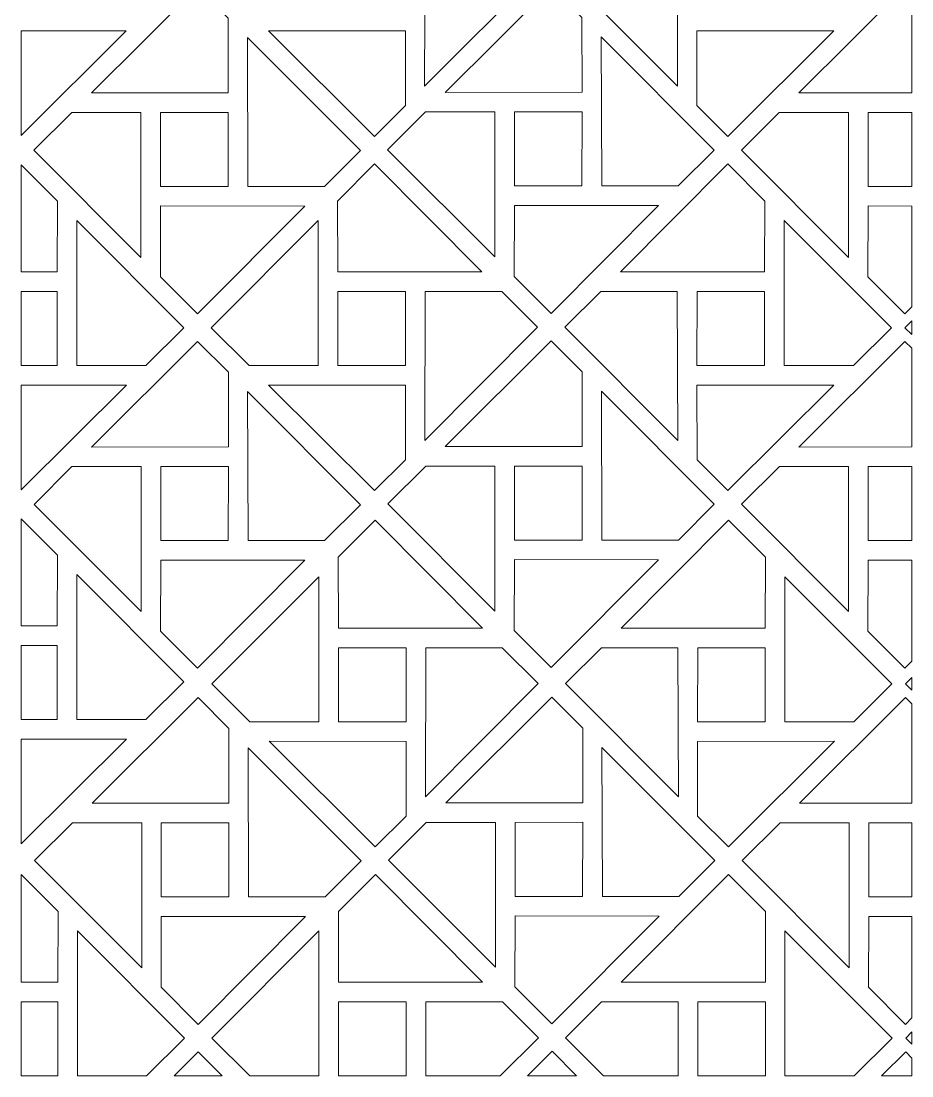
# Model space of a CAD drawing. Header units: centimetres. Extents: x -86 to 86, y -108 to 108.
# Drawn here: x 3.7 to 85.5, y -107.6 to -10.8 of the extents above; entities that cross this region are included whole.
import ezdxf

# ---------------------------------------------------------------- set-up
doc = ezdxf.new("R2010")
doc.units = ezdxf.units.CM
doc.header["$MEASUREMENT"] = 0
doc.layers.add('layer 1', color=7, linetype='Continuous')

msp = doc.modelspace()

# ---------------------------------------------------------------- linework, layer by layer
at = {"layer": 'layer 1', "color": 242, "lineweight": 9}
for points, knots in [([(40.74359, -16.75327), (40.74359, -16.75327), (40.78281, -3.07059), (40.78281, -3.07059), (40.78281, -3.07059), (40.78281, -3.07059), (47.81587, -3.07059), (47.81587, -3.07059), (47.81587, -3.07059), (47.81587, -3.07059), (51.11853, -6.36409), (51.11853, -6.36409), (51.11853, -6.36409), (51.11853, -6.36409), (40.74359, -16.75327), (40.74359, -16.75327)], [0, 0, 0, 0, 0.2, 0.2, 0.2, 0.2, 0.4, 0.4, 0.4, 0.4, 0.6, 0.6, 0.6, 0.6, 1, 1, 1, 1]), ([(63.98783, -16.75327), (63.98783, -16.75327), (63.94861, -3.07059), (63.94861, -3.07059), (63.94861, -3.07059), (63.94861, -3.07059), (56.91555, -3.07059), (56.91555, -3.07059), (56.91555, -3.07059), (56.91555, -3.07059), (53.61289, -6.36409), (53.61289, -6.36409), (53.61289, -6.36409), (53.61289, -6.36409), (63.98783, -16.75327), (63.98783, -16.75327)], [0, 0, 0, 0, 0.2, 0.2, 0.2, 0.2, 0.4, 0.4, 0.4, 0.4, 0.6, 0.6, 0.6, 0.6, 1, 1, 1, 1]), ([(22.69986, -17.34651), (22.69986, -17.34651), (22.69856, -10.4938), (22.69856, -10.4938), (22.69856, -10.4938), (22.69856, -10.4938), (19.86665, -7.65749), (19.86665, -7.65749), (19.86665, -7.65749), (19.86665, -7.65749), (10.12819, -17.35775), (10.12819, -17.35775), (10.12819, -17.35775), (10.12819, -17.35775), (22.69986, -17.34651), (22.69986, -17.34651)], [0, 0, 0, 0, 0.2, 0.2, 0.2, 0.2, 0.4, 0.4, 0.4, 0.4, 0.6, 0.6, 0.6, 0.6, 1, 1, 1, 1]), ([(55.20343, -17.30217), (55.20343, -17.30217), (55.20213, -10.44946), (55.20213, -10.44946), (55.20213, -10.44946), (55.20213, -10.44946), (52.37022, -7.61315), (52.37022, -7.61315), (52.37022, -7.61315), (52.37022, -7.61315), (42.63176, -17.31341), (42.63176, -17.31341), (42.63176, -17.31341), (42.63176, -17.31341), (55.20343, -17.30217), (55.20343, -17.30217)], [0, 0, 0, 0, 0.2, 0.2, 0.2, 0.2, 0.4, 0.4, 0.4, 0.4, 0.6, 0.6, 0.6, 0.6, 1, 1, 1, 1]), ([(85.51469, -17.34827), (85.51469, -17.34827), (85.51468, -8.30659), (85.51468, -8.30659), (85.51468, -8.30659), (85.51468, -8.30659), (84.86639, -7.65729), (84.86639, -7.65729), (84.86639, -7.65729), (84.86639, -7.65729), (75.12793, -17.35755), (75.12793, -17.35755), (75.12793, -17.35755), (75.12793, -17.35755), (85.51469, -17.34827), (85.51469, -17.34827)], [0, 0, 0, 0, 0.2, 0.2, 0.2, 0.2, 0.4, 0.4, 0.4, 0.4, 0.6, 0.6, 0.6, 0.6, 1, 1, 1, 1]), ([(3.66754, -11.67238), (3.66754, -11.67238), (3.66756, -21.2869), (3.66756, -21.2869), (3.66756, -21.2869), (3.66756, -21.2869), (13.32863, -11.66372), (13.32863, -11.66372), (13.32863, -11.66372), (13.32863, -11.66372), (3.66754, -11.67238), (3.66754, -11.67238)], [0, 0, 0, 0, 0.25, 0.25, 0.25, 0.25, 0.5, 0.5, 0.5, 0.5, 1, 1, 1, 1]), ([(24.46898, -12.2682), (24.46898, -12.2682), (24.5082, -25.95088), (24.5082, -25.95088), (24.5082, -25.95088), (24.5082, -25.95088), (31.54126, -25.95088), (31.54126, -25.95088), (31.54126, -25.95088), (31.54126, -25.95088), (34.84392, -22.65738), (34.84392, -22.65738), (34.84392, -22.65738), (34.84392, -22.65738), (24.46898, -12.2682), (24.46898, -12.2682)], [0, 0, 0, 0, 0.2, 0.2, 0.2, 0.2, 0.4, 0.4, 0.4, 0.4, 0.6, 0.6, 0.6, 0.6, 1, 1, 1, 1]), ([(38.97447, -11.67496), (38.97447, -11.67496), (38.97317, -18.52767), (38.97317, -18.52767), (38.97317, -18.52767), (38.97317, -18.52767), (36.14126, -21.36398), (36.14126, -21.36398), (36.14126, -21.36398), (36.14126, -21.36398), (26.4028, -11.66372), (26.4028, -11.66372), (26.4028, -11.66372), (26.4028, -11.66372), (38.97447, -11.67496), (38.97447, -11.67496)], [0, 0, 0, 0, 0.2, 0.2, 0.2, 0.2, 0.4, 0.4, 0.4, 0.4, 0.6, 0.6, 0.6, 0.6, 1, 1, 1, 1]), ([(56.97255, -12.22386), (56.97255, -12.22386), (57.01177, -25.90654), (57.01177, -25.90654), (57.01177, -25.90654), (57.01177, -25.90654), (64.04483, -25.90654), (64.04483, -25.90654), (64.04483, -25.90654), (64.04483, -25.90654), (67.34749, -22.61304), (67.34749, -22.61304), (67.34749, -22.61304), (67.34749, -22.61304), (56.97255, -12.22386), (56.97255, -12.22386)], [0, 0, 0, 0, 0.2, 0.2, 0.2, 0.2, 0.4, 0.4, 0.4, 0.4, 0.6, 0.6, 0.6, 0.6, 1, 1, 1, 1]), ([(65.75695, -11.67496), (65.75695, -11.67496), (65.75825, -18.52767), (65.75825, -18.52767), (65.75825, -18.52767), (65.75825, -18.52767), (68.59016, -21.36398), (68.59016, -21.36398), (68.59016, -21.36398), (68.59016, -21.36398), (78.32862, -11.66372), (78.32862, -11.66372), (78.32862, -11.66372), (78.32862, -11.66372), (65.75695, -11.67496), (65.75695, -11.67496)], [0, 0, 0, 0, 0.2, 0.2, 0.2, 0.2, 0.4, 0.4, 0.4, 0.4, 0.6, 0.6, 0.6, 0.6, 1, 1, 1, 1]), ([(14.6818, -32.46504), (14.6818, -32.46504), (4.84395, -22.6213), (4.84395, -22.6213), (4.84395, -22.6213), (4.84395, -22.6213), (8.33049, -19.152), (8.33049, -19.152), (8.33049, -19.152), (8.33049, -19.152), (14.68222, -19.15182), (14.68222, -19.15182), (14.68222, -19.15182), (14.68222, -19.15182), (14.6818, -32.46504), (14.6818, -32.46504)], [0, 0, 0, 0, 0.2, 0.2, 0.2, 0.2, 0.4, 0.4, 0.4, 0.4, 0.6, 0.6, 0.6, 0.6, 1, 1, 1, 1]), ([(16.484, -19.15201), (16.484, -19.15201), (22.70106, -19.15069), (22.70106, -19.15069), (22.70106, -19.15069), (22.70106, -19.15069), (22.69179, -25.95088), (22.69179, -25.95088), (22.69179, -25.95088), (22.69179, -25.95088), (16.4844, -25.95088), (16.4844, -25.95088), (16.4844, -25.95088), (16.4844, -25.95088), (16.484, -19.15201), (16.484, -19.15201)], [0, 0, 0, 0, 0.2, 0.2, 0.2, 0.2, 0.4, 0.4, 0.4, 0.4, 0.6, 0.6, 0.6, 0.6, 1, 1, 1, 1]), ([(47.18537, -32.4207), (47.18537, -32.4207), (37.34752, -22.57696), (37.34752, -22.57696), (37.34752, -22.57696), (37.34752, -22.57696), (40.83406, -19.10766), (40.83406, -19.10766), (40.83406, -19.10766), (40.83406, -19.10766), (47.18579, -19.10748), (47.18579, -19.10748), (47.18579, -19.10748), (47.18579, -19.10748), (47.18537, -32.4207), (47.18537, -32.4207)], [0, 0, 0, 0, 0.2, 0.2, 0.2, 0.2, 0.4, 0.4, 0.4, 0.4, 0.6, 0.6, 0.6, 0.6, 1, 1, 1, 1]), ([(48.98757, -19.10767), (48.98757, -19.10767), (55.20463, -19.10635), (55.20463, -19.10635), (55.20463, -19.10635), (55.20463, -19.10635), (55.19536, -25.90654), (55.19536, -25.90654), (55.19536, -25.90654), (55.19536, -25.90654), (48.98797, -25.90654), (48.98797, -25.90654), (48.98797, -25.90654), (48.98797, -25.90654), (48.98757, -19.10767), (48.98757, -19.10767)], [0, 0, 0, 0, 0.2, 0.2, 0.2, 0.2, 0.4, 0.4, 0.4, 0.4, 0.6, 0.6, 0.6, 0.6, 1, 1, 1, 1]), ([(79.68154, -32.46484), (79.68154, -32.46484), (69.84369, -22.6211), (69.84369, -22.6211), (69.84369, -22.6211), (69.84369, -22.6211), (73.33023, -19.1518), (73.33023, -19.1518), (73.33023, -19.1518), (73.33023, -19.1518), (79.68196, -19.15162), (79.68196, -19.15162), (79.68196, -19.15162), (79.68196, -19.15162), (79.68154, -32.46484), (79.68154, -32.46484)], [0, 0, 0, 0, 0.2, 0.2, 0.2, 0.2, 0.4, 0.4, 0.4, 0.4, 0.6, 0.6, 0.6, 0.6, 1, 1, 1, 1]), ([(85.51468, -25.95068), (85.51468, -25.95068), (85.51469, -19.15096), (85.51469, -19.15096), (85.51469, -19.15096), (85.51469, -19.15096), (81.48374, -19.15181), (81.48374, -19.15181), (81.48374, -19.15181), (81.48374, -19.15181), (81.48414, -25.95068), (81.48414, -25.95068), (81.48414, -25.95068), (81.48414, -25.95068), (85.51468, -25.95068), (85.51468, -25.95068)], [0, 0, 0, 0, 0.2, 0.2, 0.2, 0.2, 0.4, 0.4, 0.4, 0.4, 0.6, 0.6, 0.6, 0.6, 1, 1, 1, 1]), ([(3.66754, -23.95147), (3.66754, -23.95147), (3.66756, -33.79505), (3.66756, -33.79505), (3.66756, -33.79505), (3.66756, -33.79505), (6.98348, -33.79851), (6.98348, -33.79851), (6.98348, -33.79851), (6.98348, -33.79851), (7.00149, -27.28826), (7.00149, -27.28826), (7.00149, -27.28826), (7.00149, -27.28826), (3.66754, -23.95147), (3.66754, -23.95147)], [0, 0, 0, 0, 0.2, 0.2, 0.2, 0.2, 0.4, 0.4, 0.4, 0.4, 0.6, 0.6, 0.6, 0.6, 1, 1, 1, 1]), ([(46.01008, -33.7847), (46.01008, -33.7847), (32.77015, -33.79851), (32.77015, -33.79851), (32.77015, -33.79851), (32.77015, -33.79851), (32.75214, -27.28826), (32.75214, -27.28826), (32.75214, -27.28826), (32.75214, -27.28826), (36.15235, -23.88514), (36.15235, -23.88514), (36.15235, -23.88514), (36.15235, -23.88514), (46.01008, -33.7847), (46.01008, -33.7847)], [0, 0, 0, 0, 0.2, 0.2, 0.2, 0.2, 0.4, 0.4, 0.4, 0.4, 0.6, 0.6, 0.6, 0.6, 1, 1, 1, 1]), ([(58.74354, -33.7847), (58.74354, -33.7847), (71.98347, -33.79851), (71.98347, -33.79851), (71.98347, -33.79851), (71.98347, -33.79851), (72.00148, -27.28826), (72.00148, -27.28826), (72.00148, -27.28826), (72.00148, -27.28826), (68.60127, -23.88514), (68.60127, -23.88514), (68.60127, -23.88514), (68.60127, -23.88514), (58.74354, -33.7847), (58.74354, -33.7847)], [0, 0, 0, 0, 0.2, 0.2, 0.2, 0.2, 0.4, 0.4, 0.4, 0.4, 0.6, 0.6, 0.6, 0.6, 1, 1, 1, 1]), ([(29.72437, -27.75788), (29.72437, -27.75788), (16.48444, -27.74407), (16.48444, -27.74407), (16.48444, -27.74407), (16.48444, -27.74407), (16.46643, -34.25432), (16.46643, -34.25432), (16.46643, -34.25432), (16.46643, -34.25432), (19.86664, -37.65744), (19.86664, -37.65744), (19.86664, -37.65744), (19.86664, -37.65744), (29.72437, -27.75788), (29.72437, -27.75788)], [0, 0, 0, 0, 0.2, 0.2, 0.2, 0.2, 0.4, 0.4, 0.4, 0.4, 0.6, 0.6, 0.6, 0.6, 1, 1, 1, 1]), ([(62.22794, -27.71354), (62.22794, -27.71354), (48.98801, -27.69973), (48.98801, -27.69973), (48.98801, -27.69973), (48.98801, -27.69973), (48.97, -34.20998), (48.97, -34.20998), (48.97, -34.20998), (48.97, -34.20998), (52.37021, -37.6131), (52.37021, -37.6131), (52.37021, -37.6131), (52.37021, -37.6131), (62.22794, -27.71354), (62.22794, -27.71354)], [0, 0, 0, 0, 0.2, 0.2, 0.2, 0.2, 0.4, 0.4, 0.4, 0.4, 0.6, 0.6, 0.6, 0.6, 1, 1, 1, 1]), ([(85.51468, -37.00617), (85.51468, -37.00617), (85.51468, -27.74807), (85.51468, -27.74807), (85.51468, -27.74807), (85.51468, -27.74807), (81.48418, -27.74387), (81.48418, -27.74387), (81.48418, -27.74387), (81.48418, -27.74387), (81.46617, -34.25412), (81.46617, -34.25412), (81.46617, -34.25412), (81.46617, -34.25412), (84.86638, -37.65724), (84.86638, -37.65724), (84.86638, -37.65724), (84.86638, -37.65724), (85.51468, -37.00617), (85.51468, -37.00617)], [0, 0, 0, 0, 0.16666667, 0.16666667, 0.16666667, 0.16666667, 0.33333333, 0.33333333, 0.33333333, 0.33333333, 0.5, 0.5, 0.5, 0.5, 0.66666667, 0.66666667, 0.66666667, 0.66666667, 1, 1, 1, 1]), ([(8.78612, -29.07754), (8.78612, -29.07754), (18.62397, -38.92128), (18.62397, -38.92128), (18.62397, -38.92128), (18.62397, -38.92128), (15.13743, -42.39058), (15.13743, -42.39058), (15.13743, -42.39058), (15.13743, -42.39058), (8.7857, -42.39076), (8.7857, -42.39076), (8.7857, -42.39076), (8.7857, -42.39076), (8.78612, -29.07754), (8.78612, -29.07754)], [0, 0, 0, 0, 0.2, 0.2, 0.2, 0.2, 0.4, 0.4, 0.4, 0.4, 0.6, 0.6, 0.6, 0.6, 1, 1, 1, 1]), ([(30.96751, -29.07754), (30.96751, -29.07754), (21.12966, -38.92128), (21.12966, -38.92128), (21.12966, -38.92128), (21.12966, -38.92128), (24.6162, -42.39058), (24.6162, -42.39058), (24.6162, -42.39058), (24.6162, -42.39058), (30.96793, -42.39076), (30.96793, -42.39076), (30.96793, -42.39076), (30.96793, -42.39076), (30.96751, -29.07754), (30.96751, -29.07754)], [0, 0, 0, 0, 0.2, 0.2, 0.2, 0.2, 0.4, 0.4, 0.4, 0.4, 0.6, 0.6, 0.6, 0.6, 1, 1, 1, 1]), ([(73.78611, -29.07754), (73.78611, -29.07754), (83.62396, -38.92128), (83.62396, -38.92128), (83.62396, -38.92128), (83.62396, -38.92128), (80.13742, -42.39058), (80.13742, -42.39058), (80.13742, -42.39058), (80.13742, -42.39058), (73.78569, -42.39076), (73.78569, -42.39076), (73.78569, -42.39076), (73.78569, -42.39076), (73.78611, -29.07754), (73.78611, -29.07754)], [0, 0, 0, 0, 0.2, 0.2, 0.2, 0.2, 0.4, 0.4, 0.4, 0.4, 0.6, 0.6, 0.6, 0.6, 1, 1, 1, 1]), ([(3.66754, -35.5917), (3.66754, -35.5917), (3.66754, -42.39126), (3.66754, -42.39126), (3.66754, -42.39126), (3.66754, -42.39126), (6.98392, -42.39057), (6.98392, -42.39057), (6.98392, -42.39057), (6.98392, -42.39057), (6.98352, -35.5917), (6.98352, -35.5917), (6.98352, -35.5917), (6.98352, -35.5917), (3.66754, -35.5917), (3.66754, -35.5917)], [0, 0, 0, 0, 0.2, 0.2, 0.2, 0.2, 0.4, 0.4, 0.4, 0.4, 0.6, 0.6, 0.6, 0.6, 1, 1, 1, 1]), ([(32.76971, -42.39057), (32.76971, -42.39057), (38.98677, -42.39189), (38.98677, -42.39189), (38.98677, -42.39189), (38.98677, -42.39189), (38.9775, -35.5917), (38.9775, -35.5917), (38.9775, -35.5917), (38.9775, -35.5917), (32.77011, -35.5917), (32.77011, -35.5917), (32.77011, -35.5917), (32.77011, -35.5917), (32.76971, -42.39057), (32.76971, -42.39057)], [0, 0, 0, 0, 0.2, 0.2, 0.2, 0.2, 0.4, 0.4, 0.4, 0.4, 0.6, 0.6, 0.6, 0.6, 1, 1, 1, 1]), ([(40.75469, -49.27438), (40.75469, -49.27438), (40.79391, -35.5917), (40.79391, -35.5917), (40.79391, -35.5917), (40.79391, -35.5917), (47.82697, -35.5917), (47.82697, -35.5917), (47.82697, -35.5917), (47.82697, -35.5917), (51.12963, -38.8852), (51.12963, -38.8852), (51.12963, -38.8852), (51.12963, -38.8852), (40.75469, -49.27438), (40.75469, -49.27438)], [0, 0, 0, 0, 0.2, 0.2, 0.2, 0.2, 0.4, 0.4, 0.4, 0.4, 0.6, 0.6, 0.6, 0.6, 1, 1, 1, 1]), ([(63.99893, -49.27438), (63.99893, -49.27438), (63.95971, -35.5917), (63.95971, -35.5917), (63.95971, -35.5917), (63.95971, -35.5917), (56.92665, -35.5917), (56.92665, -35.5917), (56.92665, -35.5917), (56.92665, -35.5917), (53.62399, -38.8852), (53.62399, -38.8852), (53.62399, -38.8852), (53.62399, -38.8852), (63.99893, -49.27438), (63.99893, -49.27438)], [0, 0, 0, 0, 0.2, 0.2, 0.2, 0.2, 0.4, 0.4, 0.4, 0.4, 0.6, 0.6, 0.6, 0.6, 1, 1, 1, 1]), ([(71.98391, -42.39057), (71.98391, -42.39057), (65.76685, -42.39189), (65.76685, -42.39189), (65.76685, -42.39189), (65.76685, -42.39189), (65.77612, -35.5917), (65.77612, -35.5917), (65.77612, -35.5917), (65.77612, -35.5917), (71.98351, -35.5917), (71.98351, -35.5917), (71.98351, -35.5917), (71.98351, -35.5917), (71.98391, -42.39057), (71.98391, -42.39057)], [0, 0, 0, 0, 0.2, 0.2, 0.2, 0.2, 0.4, 0.4, 0.4, 0.4, 0.6, 0.6, 0.6, 0.6, 1, 1, 1, 1]), ([(85.51468, -39.55738), (85.51468, -39.55738), (85.51469, -38.28354), (85.51469, -38.28354), (85.51469, -38.28354), (85.51469, -38.28354), (84.87681, -38.922), (84.87681, -38.922), (84.87681, -38.922), (84.87681, -38.922), (85.51468, -39.55738), (85.51468, -39.55738)], [0, 0, 0, 0, 0.25, 0.25, 0.25, 0.25, 0.5, 0.5, 0.5, 0.5, 1, 1, 1, 1]), ([(22.71096, -49.86762), (22.71096, -49.86762), (22.70966, -43.01491), (22.70966, -43.01491), (22.70966, -43.01491), (22.70966, -43.01491), (19.87775, -40.1786), (19.87775, -40.1786), (19.87775, -40.1786), (19.87775, -40.1786), (10.13929, -49.87886), (10.13929, -49.87886), (10.13929, -49.87886), (10.13929, -49.87886), (22.71096, -49.86762), (22.71096, -49.86762)], [0, 0, 0, 0, 0.2, 0.2, 0.2, 0.2, 0.4, 0.4, 0.4, 0.4, 0.6, 0.6, 0.6, 0.6, 1, 1, 1, 1]), ([(55.21453, -49.82328), (55.21453, -49.82328), (55.21323, -42.97057), (55.21323, -42.97057), (55.21323, -42.97057), (55.21323, -42.97057), (52.38132, -40.13426), (52.38132, -40.13426), (52.38132, -40.13426), (52.38132, -40.13426), (42.64286, -49.83452), (42.64286, -49.83452), (42.64286, -49.83452), (42.64286, -49.83452), (55.21453, -49.82328), (55.21453, -49.82328)], [0, 0, 0, 0, 0.2, 0.2, 0.2, 0.2, 0.4, 0.4, 0.4, 0.4, 0.6, 0.6, 0.6, 0.6, 1, 1, 1, 1]), ([(85.51469, -49.86937), (85.51469, -49.86937), (85.51469, -40.81659), (85.51469, -40.81659), (85.51469, -40.81659), (85.51469, -40.81659), (84.87749, -40.1784), (84.87749, -40.1784), (84.87749, -40.1784), (84.87749, -40.1784), (75.13903, -49.87866), (75.13903, -49.87866), (75.13903, -49.87866), (75.13903, -49.87866), (85.51469, -49.86937), (85.51469, -49.86937)], [0, 0, 0, 0, 0.2, 0.2, 0.2, 0.2, 0.4, 0.4, 0.4, 0.4, 0.6, 0.6, 0.6, 0.6, 1, 1, 1, 1]), ([(3.66755, -44.19345), (3.66755, -44.19345), (3.66755, -53.81907), (3.66755, -53.81907), (3.66755, -53.81907), (3.66755, -53.81907), (13.33973, -44.18483), (13.33973, -44.18483), (13.33973, -44.18483), (13.33973, -44.18483), (3.66755, -44.19345), (3.66755, -44.19345)], [0, 0, 0, 0, 0.25, 0.25, 0.25, 0.25, 0.5, 0.5, 0.5, 0.5, 1, 1, 1, 1]), ([(38.98557, -44.19607), (38.98557, -44.19607), (38.98427, -51.04878), (38.98427, -51.04878), (38.98427, -51.04878), (38.98427, -51.04878), (36.15236, -53.88509), (36.15236, -53.88509), (36.15236, -53.88509), (36.15236, -53.88509), (26.4139, -44.18483), (26.4139, -44.18483), (26.4139, -44.18483), (26.4139, -44.18483), (38.98557, -44.19607), (38.98557, -44.19607)], [0, 0, 0, 0, 0.2, 0.2, 0.2, 0.2, 0.4, 0.4, 0.4, 0.4, 0.6, 0.6, 0.6, 0.6, 1, 1, 1, 1]), ([(65.76805, -44.19607), (65.76805, -44.19607), (65.76935, -51.04878), (65.76935, -51.04878), (65.76935, -51.04878), (65.76935, -51.04878), (68.60126, -53.88509), (68.60126, -53.88509), (68.60126, -53.88509), (68.60126, -53.88509), (78.33972, -44.18483), (78.33972, -44.18483), (78.33972, -44.18483), (78.33972, -44.18483), (65.76805, -44.19607), (65.76805, -44.19607)], [0, 0, 0, 0, 0.2, 0.2, 0.2, 0.2, 0.4, 0.4, 0.4, 0.4, 0.6, 0.6, 0.6, 0.6, 1, 1, 1, 1]), ([(24.48008, -44.78931), (24.48008, -44.78931), (24.5193, -58.47199), (24.5193, -58.47199), (24.5193, -58.47199), (24.5193, -58.47199), (31.55236, -58.47199), (31.55236, -58.47199), (31.55236, -58.47199), (31.55236, -58.47199), (34.85502, -55.17849), (34.85502, -55.17849), (34.85502, -55.17849), (34.85502, -55.17849), (24.48008, -44.78931), (24.48008, -44.78931)], [0, 0, 0, 0, 0.2, 0.2, 0.2, 0.2, 0.4, 0.4, 0.4, 0.4, 0.6, 0.6, 0.6, 0.6, 1, 1, 1, 1]), ([(56.98365, -44.74497), (56.98365, -44.74497), (57.02287, -58.42765), (57.02287, -58.42765), (57.02287, -58.42765), (57.02287, -58.42765), (64.05593, -58.42765), (64.05593, -58.42765), (64.05593, -58.42765), (64.05593, -58.42765), (67.35859, -55.13415), (67.35859, -55.13415), (67.35859, -55.13415), (67.35859, -55.13415), (56.98365, -44.74497), (56.98365, -44.74497)], [0, 0, 0, 0, 0.2, 0.2, 0.2, 0.2, 0.4, 0.4, 0.4, 0.4, 0.6, 0.6, 0.6, 0.6, 1, 1, 1, 1]), ([(14.6929, -64.98615), (14.6929, -64.98615), (4.85505, -55.14241), (4.85505, -55.14241), (4.85505, -55.14241), (4.85505, -55.14241), (8.34159, -51.67311), (8.34159, -51.67311), (8.34159, -51.67311), (8.34159, -51.67311), (14.69332, -51.67293), (14.69332, -51.67293), (14.69332, -51.67293), (14.69332, -51.67293), (14.6929, -64.98615), (14.6929, -64.98615)], [0, 0, 0, 0, 0.2, 0.2, 0.2, 0.2, 0.4, 0.4, 0.4, 0.4, 0.6, 0.6, 0.6, 0.6, 1, 1, 1, 1]), ([(16.4951, -51.67312), (16.4951, -51.67312), (22.71216, -51.6718), (22.71216, -51.6718), (22.71216, -51.6718), (22.71216, -51.6718), (22.70289, -58.47199), (22.70289, -58.47199), (22.70289, -58.47199), (22.70289, -58.47199), (16.4955, -58.47199), (16.4955, -58.47199), (16.4955, -58.47199), (16.4955, -58.47199), (16.4951, -51.67312), (16.4951, -51.67312)], [0, 0, 0, 0, 0.2, 0.2, 0.2, 0.2, 0.4, 0.4, 0.4, 0.4, 0.6, 0.6, 0.6, 0.6, 1, 1, 1, 1]), ([(47.19647, -64.94181), (47.19647, -64.94181), (37.35862, -55.09807), (37.35862, -55.09807), (37.35862, -55.09807), (37.35862, -55.09807), (40.84516, -51.62877), (40.84516, -51.62877), (40.84516, -51.62877), (40.84516, -51.62877), (47.19689, -51.62859), (47.19689, -51.62859), (47.19689, -51.62859), (47.19689, -51.62859), (47.19647, -64.94181), (47.19647, -64.94181)], [0, 0, 0, 0, 0.2, 0.2, 0.2, 0.2, 0.4, 0.4, 0.4, 0.4, 0.6, 0.6, 0.6, 0.6, 1, 1, 1, 1]), ([(48.99867, -51.62878), (48.99867, -51.62878), (55.21573, -51.62746), (55.21573, -51.62746), (55.21573, -51.62746), (55.21573, -51.62746), (55.20646, -58.42765), (55.20646, -58.42765), (55.20646, -58.42765), (55.20646, -58.42765), (48.99907, -58.42765), (48.99907, -58.42765), (48.99907, -58.42765), (48.99907, -58.42765), (48.99867, -51.62878), (48.99867, -51.62878)], [0, 0, 0, 0, 0.2, 0.2, 0.2, 0.2, 0.4, 0.4, 0.4, 0.4, 0.6, 0.6, 0.6, 0.6, 1, 1, 1, 1]), ([(79.69264, -64.98595), (79.69264, -64.98595), (69.85479, -55.14221), (69.85479, -55.14221), (69.85479, -55.14221), (69.85479, -55.14221), (73.34133, -51.67291), (73.34133, -51.67291), (73.34133, -51.67291), (73.34133, -51.67291), (79.69306, -51.67273), (79.69306, -51.67273), (79.69306, -51.67273), (79.69306, -51.67273), (79.69264, -64.98595), (79.69264, -64.98595)], [0, 0, 0, 0, 0.2, 0.2, 0.2, 0.2, 0.4, 0.4, 0.4, 0.4, 0.6, 0.6, 0.6, 0.6, 1, 1, 1, 1]), ([(85.51469, -58.47179), (85.51469, -58.47179), (85.51469, -51.67206), (85.51469, -51.67206), (85.51469, -51.67206), (85.51469, -51.67206), (81.49484, -51.67292), (81.49484, -51.67292), (81.49484, -51.67292), (81.49484, -51.67292), (81.49524, -58.47179), (81.49524, -58.47179), (81.49524, -58.47179), (81.49524, -58.47179), (85.51469, -58.47179), (85.51469, -58.47179)], [0, 0, 0, 0, 0.2, 0.2, 0.2, 0.2, 0.4, 0.4, 0.4, 0.4, 0.6, 0.6, 0.6, 0.6, 1, 1, 1, 1]), ([(3.66755, -56.46529), (3.66755, -56.46529), (3.66756, -66.30828), (3.66756, -66.30828), (3.66756, -66.30828), (3.66756, -66.30828), (6.98288, -66.31175), (6.98288, -66.31175), (6.98288, -66.31175), (6.98288, -66.31175), (7.00089, -59.8015), (7.00089, -59.8015), (7.00089, -59.8015), (7.00089, -59.8015), (3.66755, -56.46529), (3.66755, -56.46529)], [0, 0, 0, 0, 0.2, 0.2, 0.2, 0.2, 0.4, 0.4, 0.4, 0.4, 0.6, 0.6, 0.6, 0.6, 1, 1, 1, 1]), ([(46.06525, -66.50039), (46.06525, -66.50039), (32.82532, -66.5142), (32.82532, -66.5142), (32.82532, -66.5142), (32.82532, -66.5142), (32.80731, -60.00395), (32.80731, -60.00395), (32.80731, -60.00395), (32.80731, -60.00395), (36.20752, -56.60083), (36.20752, -56.60083), (36.20752, -56.60083), (36.20752, -56.60083), (46.06525, -66.50039), (46.06525, -66.50039)], [0, 0, 0, 0, 0.2, 0.2, 0.2, 0.2, 0.4, 0.4, 0.4, 0.4, 0.6, 0.6, 0.6, 0.6, 1, 1, 1, 1]), ([(58.79871, -66.50039), (58.79871, -66.50039), (72.03864, -66.5142), (72.03864, -66.5142), (72.03864, -66.5142), (72.03864, -66.5142), (72.05665, -60.00395), (72.05665, -60.00395), (72.05665, -60.00395), (72.05665, -60.00395), (68.65644, -56.60083), (68.65644, -56.60083), (68.65644, -56.60083), (68.65644, -56.60083), (58.79871, -66.50039), (58.79871, -66.50039)], [0, 0, 0, 0, 0.2, 0.2, 0.2, 0.2, 0.4, 0.4, 0.4, 0.4, 0.6, 0.6, 0.6, 0.6, 1, 1, 1, 1]), ([(29.73547, -60.27899), (29.73547, -60.27899), (16.49554, -60.26518), (16.49554, -60.26518), (16.49554, -60.26518), (16.49554, -60.26518), (16.47753, -66.77543), (16.47753, -66.77543), (16.47753, -66.77543), (16.47753, -66.77543), (19.87774, -70.17855), (19.87774, -70.17855), (19.87774, -70.17855), (19.87774, -70.17855), (29.73547, -60.27899), (29.73547, -60.27899)], [0, 0, 0, 0, 0.2, 0.2, 0.2, 0.2, 0.4, 0.4, 0.4, 0.4, 0.6, 0.6, 0.6, 0.6, 1, 1, 1, 1]), ([(62.23904, -60.23465), (62.23904, -60.23465), (48.99911, -60.22084), (48.99911, -60.22084), (48.99911, -60.22084), (48.99911, -60.22084), (48.9811, -66.73109), (48.9811, -66.73109), (48.9811, -66.73109), (48.9811, -66.73109), (52.38131, -70.13421), (52.38131, -70.13421), (52.38131, -70.13421), (52.38131, -70.13421), (62.23904, -60.23465), (62.23904, -60.23465)], [0, 0, 0, 0, 0.2, 0.2, 0.2, 0.2, 0.4, 0.4, 0.4, 0.4, 0.6, 0.6, 0.6, 0.6, 1, 1, 1, 1]), ([(85.51469, -69.53842), (85.51469, -69.53842), (85.51468, -60.26917), (85.51468, -60.26917), (85.51468, -60.26917), (85.51468, -60.26917), (81.49528, -60.26498), (81.49528, -60.26498), (81.49528, -60.26498), (81.49528, -60.26498), (81.47727, -66.77523), (81.47727, -66.77523), (81.47727, -66.77523), (81.47727, -66.77523), (84.87748, -70.17835), (84.87748, -70.17835), (84.87748, -70.17835), (84.87748, -70.17835), (85.51469, -69.53842), (85.51469, -69.53842)], [0, 0, 0, 0, 0.16666667, 0.16666667, 0.16666667, 0.16666667, 0.33333333, 0.33333333, 0.33333333, 0.33333333, 0.5, 0.5, 0.5, 0.5, 0.66666667, 0.66666667, 0.66666667, 0.66666667, 1, 1, 1, 1]), ([(8.78552, -61.59078), (8.78552, -61.59078), (18.62337, -71.43452), (18.62337, -71.43452), (18.62337, -71.43452), (18.62337, -71.43452), (15.13683, -74.90382), (15.13683, -74.90382), (15.13683, -74.90382), (15.13683, -74.90382), (8.7851, -74.904), (8.7851, -74.904), (8.7851, -74.904), (8.7851, -74.904), (8.78552, -61.59078), (8.78552, -61.59078)], [0, 0, 0, 0, 0.2, 0.2, 0.2, 0.2, 0.4, 0.4, 0.4, 0.4, 0.6, 0.6, 0.6, 0.6, 1, 1, 1, 1]), ([(31.02268, -61.79323), (31.02268, -61.79323), (21.18483, -71.63697), (21.18483, -71.63697), (21.18483, -71.63697), (21.18483, -71.63697), (24.67137, -75.10627), (24.67137, -75.10627), (24.67137, -75.10627), (24.67137, -75.10627), (31.0231, -75.10645), (31.0231, -75.10645), (31.0231, -75.10645), (31.0231, -75.10645), (31.02268, -61.79323), (31.02268, -61.79323)], [0, 0, 0, 0, 0.2, 0.2, 0.2, 0.2, 0.4, 0.4, 0.4, 0.4, 0.6, 0.6, 0.6, 0.6, 1, 1, 1, 1]), ([(73.84128, -61.79323), (73.84128, -61.79323), (83.67913, -71.63697), (83.67913, -71.63697), (83.67913, -71.63697), (83.67913, -71.63697), (80.19259, -75.10627), (80.19259, -75.10627), (80.19259, -75.10627), (80.19259, -75.10627), (73.84086, -75.10645), (73.84086, -75.10645), (73.84086, -75.10645), (73.84086, -75.10645), (73.84128, -61.79323), (73.84128, -61.79323)], [0, 0, 0, 0, 0.2, 0.2, 0.2, 0.2, 0.4, 0.4, 0.4, 0.4, 0.6, 0.6, 0.6, 0.6, 1, 1, 1, 1]), ([(3.66755, -68.10494), (3.66755, -68.10494), (3.66754, -74.9045), (3.66754, -74.9045), (3.66754, -74.9045), (3.66754, -74.9045), (6.98332, -74.90381), (6.98332, -74.90381), (6.98332, -74.90381), (6.98332, -74.90381), (6.98292, -68.10494), (6.98292, -68.10494), (6.98292, -68.10494), (6.98292, -68.10494), (3.66755, -68.10494), (3.66755, -68.10494)], [0, 0, 0, 0, 0.2, 0.2, 0.2, 0.2, 0.4, 0.4, 0.4, 0.4, 0.6, 0.6, 0.6, 0.6, 1, 1, 1, 1]), ([(32.82488, -75.10626), (32.82488, -75.10626), (39.04194, -75.10758), (39.04194, -75.10758), (39.04194, -75.10758), (39.04194, -75.10758), (39.03267, -68.30739), (39.03267, -68.30739), (39.03267, -68.30739), (39.03267, -68.30739), (32.82528, -68.30739), (32.82528, -68.30739), (32.82528, -68.30739), (32.82528, -68.30739), (32.82488, -75.10626), (32.82488, -75.10626)], [0, 0, 0, 0, 0.2, 0.2, 0.2, 0.2, 0.4, 0.4, 0.4, 0.4, 0.6, 0.6, 0.6, 0.6, 1, 1, 1, 1]), ([(40.80986, -81.99007), (40.80986, -81.99007), (40.84908, -68.30739), (40.84908, -68.30739), (40.84908, -68.30739), (40.84908, -68.30739), (47.88214, -68.30739), (47.88214, -68.30739), (47.88214, -68.30739), (47.88214, -68.30739), (51.1848, -71.60089), (51.1848, -71.60089), (51.1848, -71.60089), (51.1848, -71.60089), (40.80986, -81.99007), (40.80986, -81.99007)], [0, 0, 0, 0, 0.2, 0.2, 0.2, 0.2, 0.4, 0.4, 0.4, 0.4, 0.6, 0.6, 0.6, 0.6, 1, 1, 1, 1]), ([(64.0541, -81.99007), (64.0541, -81.99007), (64.01488, -68.30739), (64.01488, -68.30739), (64.01488, -68.30739), (64.01488, -68.30739), (56.98182, -68.30739), (56.98182, -68.30739), (56.98182, -68.30739), (56.98182, -68.30739), (53.67916, -71.60089), (53.67916, -71.60089), (53.67916, -71.60089), (53.67916, -71.60089), (64.0541, -81.99007), (64.0541, -81.99007)], [0, 0, 0, 0, 0.2, 0.2, 0.2, 0.2, 0.4, 0.4, 0.4, 0.4, 0.6, 0.6, 0.6, 0.6, 1, 1, 1, 1]), ([(72.03908, -75.10626), (72.03908, -75.10626), (65.82202, -75.10758), (65.82202, -75.10758), (65.82202, -75.10758), (65.82202, -75.10758), (65.83129, -68.30739), (65.83129, -68.30739), (65.83129, -68.30739), (65.83129, -68.30739), (72.03868, -68.30739), (72.03868, -68.30739), (72.03868, -68.30739), (72.03868, -68.30739), (72.03908, -75.10626), (72.03908, -75.10626)], [0, 0, 0, 0, 0.2, 0.2, 0.2, 0.2, 0.4, 0.4, 0.4, 0.4, 0.6, 0.6, 0.6, 0.6, 1, 1, 1, 1]), ([(85.51469, -72.21812), (85.51469, -72.21812), (85.51469, -71.05445), (85.51469, -71.05445), (85.51469, -71.05445), (85.51469, -71.05445), (84.93198, -71.63769), (84.93198, -71.63769), (84.93198, -71.63769), (84.93198, -71.63769), (85.51469, -72.21812), (85.51469, -72.21812)], [0, 0, 0, 0, 0.25, 0.25, 0.25, 0.25, 0.5, 0.5, 0.5, 0.5, 1, 1, 1, 1]), ([(22.76613, -82.58331), (22.76613, -82.58331), (22.76483, -75.7306), (22.76483, -75.7306), (22.76483, -75.7306), (22.76483, -75.7306), (19.93292, -72.89429), (19.93292, -72.89429), (19.93292, -72.89429), (19.93292, -72.89429), (10.19446, -82.59455), (10.19446, -82.59455), (10.19446, -82.59455), (10.19446, -82.59455), (22.76613, -82.58331), (22.76613, -82.58331)], [0, 0, 0, 0, 0.2, 0.2, 0.2, 0.2, 0.4, 0.4, 0.4, 0.4, 0.6, 0.6, 0.6, 0.6, 1, 1, 1, 1]), ([(55.2697, -82.53897), (55.2697, -82.53897), (55.2684, -75.68626), (55.2684, -75.68626), (55.2684, -75.68626), (55.2684, -75.68626), (52.43649, -72.84995), (52.43649, -72.84995), (52.43649, -72.84995), (52.43649, -72.84995), (42.69803, -82.55021), (42.69803, -82.55021), (42.69803, -82.55021), (42.69803, -82.55021), (55.2697, -82.53897), (55.2697, -82.53897)], [0, 0, 0, 0, 0.2, 0.2, 0.2, 0.2, 0.4, 0.4, 0.4, 0.4, 0.6, 0.6, 0.6, 0.6, 1, 1, 1, 1]), ([(85.5147, -82.58511), (85.5147, -82.58511), (85.51469, -73.47702), (85.51469, -73.47702), (85.51469, -73.47702), (85.51469, -73.47702), (84.93266, -72.89409), (84.93266, -72.89409), (84.93266, -72.89409), (84.93266, -72.89409), (75.1942, -82.59435), (75.1942, -82.59435), (75.1942, -82.59435), (75.1942, -82.59435), (85.5147, -82.58511), (85.5147, -82.58511)], [0, 0, 0, 0, 0.2, 0.2, 0.2, 0.2, 0.4, 0.4, 0.4, 0.4, 0.6, 0.6, 0.6, 0.6, 1, 1, 1, 1]), ([(3.66754, -76.70671), (3.66754, -76.70671), (3.66756, -86.3317), (3.66756, -86.3317), (3.66756, -86.3317), (3.66756, -86.3317), (13.33913, -76.69807), (13.33913, -76.69807), (13.33913, -76.69807), (13.33913, -76.69807), (3.66754, -76.70671), (3.66754, -76.70671)], [0, 0, 0, 0, 0.25, 0.25, 0.25, 0.25, 0.5, 0.5, 0.5, 0.5, 1, 1, 1, 1]), ([(39.04074, -76.91176), (39.04074, -76.91176), (39.03944, -83.76447), (39.03944, -83.76447), (39.03944, -83.76447), (39.03944, -83.76447), (36.20753, -86.60078), (36.20753, -86.60078), (36.20753, -86.60078), (36.20753, -86.60078), (26.46907, -76.90052), (26.46907, -76.90052), (26.46907, -76.90052), (26.46907, -76.90052), (39.04074, -76.91176), (39.04074, -76.91176)], [0, 0, 0, 0, 0.2, 0.2, 0.2, 0.2, 0.4, 0.4, 0.4, 0.4, 0.6, 0.6, 0.6, 0.6, 1, 1, 1, 1]), ([(57.03882, -77.46066), (57.03882, -77.46066), (57.07804, -91.14334), (57.07804, -91.14334), (57.07804, -91.14334), (57.07804, -91.14334), (64.1111, -91.14334), (64.1111, -91.14334), (64.1111, -91.14334), (64.1111, -91.14334), (67.41376, -87.84984), (67.41376, -87.84984), (67.41376, -87.84984), (67.41376, -87.84984), (57.03882, -77.46066), (57.03882, -77.46066)], [0, 0, 0, 0, 0.2, 0.2, 0.2, 0.2, 0.4, 0.4, 0.4, 0.4, 0.6, 0.6, 0.6, 0.6, 1, 1, 1, 1]), ([(65.82322, -76.91176), (65.82322, -76.91176), (65.82452, -83.76447), (65.82452, -83.76447), (65.82452, -83.76447), (65.82452, -83.76447), (68.65643, -86.60078), (68.65643, -86.60078), (68.65643, -86.60078), (68.65643, -86.60078), (78.39489, -76.90052), (78.39489, -76.90052), (78.39489, -76.90052), (78.39489, -76.90052), (65.82322, -76.91176), (65.82322, -76.91176)], [0, 0, 0, 0, 0.2, 0.2, 0.2, 0.2, 0.4, 0.4, 0.4, 0.4, 0.6, 0.6, 0.6, 0.6, 1, 1, 1, 1]), ([(24.53525, -77.505), (24.53525, -77.505), (24.57447, -91.18768), (24.57447, -91.18768), (24.57447, -91.18768), (24.57447, -91.18768), (31.60753, -91.18768), (31.60753, -91.18768), (31.60753, -91.18768), (31.60753, -91.18768), (34.91019, -87.89418), (34.91019, -87.89418), (34.91019, -87.89418), (34.91019, -87.89418), (24.53525, -77.505), (24.53525, -77.505)], [0, 0, 0, 0, 0.2, 0.2, 0.2, 0.2, 0.4, 0.4, 0.4, 0.4, 0.6, 0.6, 0.6, 0.6, 1, 1, 1, 1]), ([(14.74807, -97.70184), (14.74807, -97.70184), (4.91022, -87.8581), (4.91022, -87.8581), (4.91022, -87.8581), (4.91022, -87.8581), (8.39676, -84.3888), (8.39676, -84.3888), (8.39676, -84.3888), (8.39676, -84.3888), (14.74849, -84.38862), (14.74849, -84.38862), (14.74849, -84.38862), (14.74849, -84.38862), (14.74807, -97.70184), (14.74807, -97.70184)], [0, 0, 0, 0, 0.2, 0.2, 0.2, 0.2, 0.4, 0.4, 0.4, 0.4, 0.6, 0.6, 0.6, 0.6, 1, 1, 1, 1]), ([(16.55027, -84.38881), (16.55027, -84.38881), (22.76733, -84.38749), (22.76733, -84.38749), (22.76733, -84.38749), (22.76733, -84.38749), (22.75806, -91.18768), (22.75806, -91.18768), (22.75806, -91.18768), (22.75806, -91.18768), (16.55067, -91.18768), (16.55067, -91.18768), (16.55067, -91.18768), (16.55067, -91.18768), (16.55027, -84.38881), (16.55027, -84.38881)], [0, 0, 0, 0, 0.2, 0.2, 0.2, 0.2, 0.4, 0.4, 0.4, 0.4, 0.6, 0.6, 0.6, 0.6, 1, 1, 1, 1]), ([(47.25164, -97.6575), (47.25164, -97.6575), (37.41379, -87.81376), (37.41379, -87.81376), (37.41379, -87.81376), (37.41379, -87.81376), (40.90033, -84.34446), (40.90033, -84.34446), (40.90033, -84.34446), (40.90033, -84.34446), (47.25206, -84.34428), (47.25206, -84.34428), (47.25206, -84.34428), (47.25206, -84.34428), (47.25164, -97.6575), (47.25164, -97.6575)], [0, 0, 0, 0, 0.2, 0.2, 0.2, 0.2, 0.4, 0.4, 0.4, 0.4, 0.6, 0.6, 0.6, 0.6, 1, 1, 1, 1]), ([(49.05384, -84.34447), (49.05384, -84.34447), (55.2709, -84.34315), (55.2709, -84.34315), (55.2709, -84.34315), (55.2709, -84.34315), (55.26163, -91.14334), (55.26163, -91.14334), (55.26163, -91.14334), (55.26163, -91.14334), (49.05424, -91.14334), (49.05424, -91.14334), (49.05424, -91.14334), (49.05424, -91.14334), (49.05384, -84.34447), (49.05384, -84.34447)], [0, 0, 0, 0, 0.2, 0.2, 0.2, 0.2, 0.4, 0.4, 0.4, 0.4, 0.6, 0.6, 0.6, 0.6, 1, 1, 1, 1]), ([(79.74781, -97.70164), (79.74781, -97.70164), (69.90996, -87.8579), (69.90996, -87.8579), (69.90996, -87.8579), (69.90996, -87.8579), (73.3965, -84.3886), (73.3965, -84.3886), (73.3965, -84.3886), (73.3965, -84.3886), (79.74823, -84.38842), (79.74823, -84.38842), (79.74823, -84.38842), (79.74823, -84.38842), (79.74781, -97.70164), (79.74781, -97.70164)], [0, 0, 0, 0, 0.2, 0.2, 0.2, 0.2, 0.4, 0.4, 0.4, 0.4, 0.6, 0.6, 0.6, 0.6, 1, 1, 1, 1]), ([(85.51469, -91.18748), (85.51469, -91.18748), (85.5147, -84.38776), (85.5147, -84.38776), (85.5147, -84.38776), (85.5147, -84.38776), (81.55001, -84.38861), (81.55001, -84.38861), (81.55001, -84.38861), (81.55001, -84.38861), (81.55041, -91.18748), (81.55041, -91.18748), (81.55041, -91.18748), (81.55041, -91.18748), (85.51469, -91.18748), (85.51469, -91.18748)], [0, 0, 0, 0, 0.2, 0.2, 0.2, 0.2, 0.4, 0.4, 0.4, 0.4, 0.6, 0.6, 0.6, 0.6, 1, 1, 1, 1]), ([(3.66755, -89.12194), (3.66755, -89.12194), (3.66756, -99.03177), (3.66756, -99.03177), (3.66756, -99.03177), (3.66756, -99.03177), (7.04975, -99.03531), (7.04975, -99.03531), (7.04975, -99.03531), (7.04975, -99.03531), (7.06776, -92.52506), (7.06776, -92.52506), (7.06776, -92.52506), (7.06776, -92.52506), (3.66755, -89.12194), (3.66755, -89.12194), (3.66755, -89.12194), (3.66755, -89.12194), (3.66755, -89.12194), (3.66755, -89.12194)], [0, 0, 0, 0, 0.16666667, 0.16666667, 0.16666667, 0.16666667, 0.33333333, 0.33333333, 0.33333333, 0.33333333, 0.5, 0.5, 0.5, 0.5, 0.66666667, 0.66666667, 0.66666667, 0.66666667, 1, 1, 1, 1]), ([(46.07635, -99.0215), (46.07635, -99.0215), (32.83642, -99.03531), (32.83642, -99.03531), (32.83642, -99.03531), (32.83642, -99.03531), (32.81841, -92.52506), (32.81841, -92.52506), (32.81841, -92.52506), (32.81841, -92.52506), (36.21862, -89.12194), (36.21862, -89.12194), (36.21862, -89.12194), (36.21862, -89.12194), (46.07635, -99.0215), (46.07635, -99.0215)], [0, 0, 0, 0, 0.2, 0.2, 0.2, 0.2, 0.4, 0.4, 0.4, 0.4, 0.6, 0.6, 0.6, 0.6, 1, 1, 1, 1]), ([(58.80981, -99.0215), (58.80981, -99.0215), (72.04974, -99.03531), (72.04974, -99.03531), (72.04974, -99.03531), (72.04974, -99.03531), (72.06775, -92.52506), (72.06775, -92.52506), (72.06775, -92.52506), (72.06775, -92.52506), (68.66754, -89.12194), (68.66754, -89.12194), (68.66754, -89.12194), (68.66754, -89.12194), (58.80981, -99.0215), (58.80981, -99.0215)], [0, 0, 0, 0, 0.2, 0.2, 0.2, 0.2, 0.4, 0.4, 0.4, 0.4, 0.6, 0.6, 0.6, 0.6, 1, 1, 1, 1]), ([(29.79064, -92.99468), (29.79064, -92.99468), (16.55071, -92.98087), (16.55071, -92.98087), (16.55071, -92.98087), (16.55071, -92.98087), (16.5327, -99.49112), (16.5327, -99.49112), (16.5327, -99.49112), (16.5327, -99.49112), (19.93291, -102.89424), (19.93291, -102.89424), (19.93291, -102.89424), (19.93291, -102.89424), (29.79064, -92.99468), (29.79064, -92.99468)], [0, 0, 0, 0, 0.2, 0.2, 0.2, 0.2, 0.4, 0.4, 0.4, 0.4, 0.6, 0.6, 0.6, 0.6, 1, 1, 1, 1]), ([(62.29421, -92.95034), (62.29421, -92.95034), (49.05428, -92.93653), (49.05428, -92.93653), (49.05428, -92.93653), (49.05428, -92.93653), (49.03627, -99.44678), (49.03627, -99.44678), (49.03627, -99.44678), (49.03627, -99.44678), (52.43648, -102.8499), (52.43648, -102.8499), (52.43648, -102.8499), (52.43648, -102.8499), (62.29421, -92.95034), (62.29421, -92.95034)], [0, 0, 0, 0, 0.2, 0.2, 0.2, 0.2, 0.4, 0.4, 0.4, 0.4, 0.6, 0.6, 0.6, 0.6, 1, 1, 1, 1]), ([(85.51468, -102.30953), (85.51468, -102.30953), (85.51468, -92.9848), (85.51468, -92.9848), (85.51468, -92.9848), (85.51468, -92.9848), (81.55045, -92.98067), (81.55045, -92.98067), (81.55045, -92.98067), (81.55045, -92.98067), (81.53244, -99.49092), (81.53244, -99.49092), (81.53244, -99.49092), (81.53244, -99.49092), (84.93265, -102.89404), (84.93265, -102.89404), (84.93265, -102.89404), (84.93265, -102.89404), (85.51468, -102.30953), (85.51468, -102.30953)], [0, 0, 0, 0, 0.16666667, 0.16666667, 0.16666667, 0.16666667, 0.33333333, 0.33333333, 0.33333333, 0.33333333, 0.5, 0.5, 0.5, 0.5, 0.66666667, 0.66666667, 0.66666667, 0.66666667, 1, 1, 1, 1]), ([(8.85239, -94.31434), (8.85239, -94.31434), (18.69024, -104.15808), (18.69024, -104.15808), (18.69024, -104.15808), (18.69024, -104.15808), (15.2037, -107.62738), (15.2037, -107.62738), (15.2037, -107.62738), (15.2037, -107.62738), (8.85197, -107.62756), (8.85197, -107.62756), (8.85197, -107.62756), (8.85197, -107.62756), (8.85239, -94.31434), (8.85239, -94.31434)], [0, 0, 0, 0, 0.2, 0.2, 0.2, 0.2, 0.4, 0.4, 0.4, 0.4, 0.6, 0.6, 0.6, 0.6, 1, 1, 1, 1]), ([(31.03378, -94.31434), (31.03378, -94.31434), (21.19593, -104.15808), (21.19593, -104.15808), (21.19593, -104.15808), (21.19593, -104.15808), (24.68247, -107.62738), (24.68247, -107.62738), (24.68247, -107.62738), (24.68247, -107.62738), (31.0342, -107.62756), (31.0342, -107.62756), (31.0342, -107.62756), (31.0342, -107.62756), (31.03378, -94.31434), (31.03378, -94.31434)], [0, 0, 0, 0, 0.2, 0.2, 0.2, 0.2, 0.4, 0.4, 0.4, 0.4, 0.6, 0.6, 0.6, 0.6, 1, 1, 1, 1]), ([(73.85238, -94.31434), (73.85238, -94.31434), (83.69023, -104.15808), (83.69023, -104.15808), (83.69023, -104.15808), (83.69023, -104.15808), (80.20369, -107.62738), (80.20369, -107.62738), (80.20369, -107.62738), (80.20369, -107.62738), (73.85196, -107.62756), (73.85196, -107.62756), (73.85196, -107.62756), (73.85196, -107.62756), (73.85238, -94.31434), (73.85238, -94.31434)], [0, 0, 0, 0, 0.2, 0.2, 0.2, 0.2, 0.4, 0.4, 0.4, 0.4, 0.6, 0.6, 0.6, 0.6, 1, 1, 1, 1]), ([(3.66756, -107.6287), (3.66756, -107.6287), (3.66755, -100.8285), (3.66755, -100.8285), (3.66755, -100.8285), (3.66755, -100.8285), (7.04979, -100.8285), (7.04979, -100.8285), (7.04979, -100.8285), (7.04979, -100.8285), (7.05019, -107.62737), (7.05019, -107.62737), (7.05019, -107.62737), (7.05019, -107.62737), (3.66756, -107.6287), (3.66756, -107.6287)], [0, 0, 0, 0, 0.2, 0.2, 0.2, 0.2, 0.4, 0.4, 0.4, 0.4, 0.6, 0.6, 0.6, 0.6, 1, 1, 1, 1]), ([(32.83598, -107.62737), (32.83598, -107.62737), (39.05304, -107.62869), (39.05304, -107.62869), (39.05304, -107.62869), (39.05304, -107.62869), (39.04377, -100.8285), (39.04377, -100.8285), (39.04377, -100.8285), (39.04377, -100.8285), (32.83638, -100.8285), (32.83638, -100.8285), (32.83638, -100.8285), (32.83638, -100.8285), (32.83598, -107.62737), (32.83598, -107.62737)], [0, 0, 0, 0, 0.2, 0.2, 0.2, 0.2, 0.4, 0.4, 0.4, 0.4, 0.6, 0.6, 0.6, 0.6, 1, 1, 1, 1]), ([(40.8407, -107.62868), (40.8407, -107.62868), (47.69402, -107.62869), (47.69402, -107.62869), (47.69402, -107.62869), (47.69402, -107.62869), (51.1959, -104.122), (51.1959, -104.122), (51.1959, -104.122), (51.1959, -104.122), (47.89324, -100.8285), (47.89324, -100.8285), (47.89324, -100.8285), (47.89324, -100.8285), (40.86018, -100.8285), (40.86018, -100.8285), (40.86018, -100.8285), (40.86018, -100.8285), (40.8407, -107.62868), (40.8407, -107.62868)], [0, 0, 0, 0, 0.16666667, 0.16666667, 0.16666667, 0.16666667, 0.33333333, 0.33333333, 0.33333333, 0.33333333, 0.5, 0.5, 0.5, 0.5, 0.66666667, 0.66666667, 0.66666667, 0.66666667, 1, 1, 1, 1]), ([(57.19217, -107.62869), (57.19217, -107.62869), (64.04548, -107.62869), (64.04548, -107.62869), (64.04548, -107.62869), (64.04548, -107.62869), (64.02598, -100.8285), (64.02598, -100.8285), (64.02598, -100.8285), (64.02598, -100.8285), (56.99292, -100.8285), (56.99292, -100.8285), (56.99292, -100.8285), (56.99292, -100.8285), (53.69026, -104.122), (53.69026, -104.122), (53.69026, -104.122), (53.69026, -104.122), (57.19217, -107.62869), (57.19217, -107.62869)], [0, 0, 0, 0, 0.16666667, 0.16666667, 0.16666667, 0.16666667, 0.33333333, 0.33333333, 0.33333333, 0.33333333, 0.5, 0.5, 0.5, 0.5, 0.66666667, 0.66666667, 0.66666667, 0.66666667, 1, 1, 1, 1]), ([(72.05018, -107.62737), (72.05018, -107.62737), (65.83312, -107.62869), (65.83312, -107.62869), (65.83312, -107.62869), (65.83312, -107.62869), (65.84239, -100.8285), (65.84239, -100.8285), (65.84239, -100.8285), (65.84239, -100.8285), (72.04978, -100.8285), (72.04978, -100.8285), (72.04978, -100.8285), (72.04978, -100.8285), (72.05018, -107.62737), (72.05018, -107.62737)], [0, 0, 0, 0, 0.2, 0.2, 0.2, 0.2, 0.4, 0.4, 0.4, 0.4, 0.6, 0.6, 0.6, 0.6, 1, 1, 1, 1]), ([(85.51468, -104.72816), (85.51468, -104.72816), (85.51469, -103.58666), (85.51469, -103.58666), (85.51469, -103.58666), (85.51469, -103.58666), (84.94308, -104.1588), (84.94308, -104.1588), (84.94308, -104.1588), (84.94308, -104.1588), (85.51468, -104.72816), (85.51468, -104.72816)], [0, 0, 0, 0, 0.25, 0.25, 0.25, 0.25, 0.5, 0.5, 0.5, 0.5, 1, 1, 1, 1]), ([(17.72201, -107.62869), (17.72201, -107.62869), (22.15387, -107.62868), (22.15387, -107.62868), (22.15387, -107.62868), (22.15387, -107.62868), (19.94402, -105.4154), (19.94402, -105.4154), (19.94402, -105.4154), (19.94402, -105.4154), (17.72201, -107.62869), (17.72201, -107.62869)], [0, 0, 0, 0, 0.25, 0.25, 0.25, 0.25, 0.5, 0.5, 0.5, 0.5, 1, 1, 1, 1]), ([(50.18106, -107.62869), (50.18106, -107.62869), (54.70171, -107.62868), (54.70171, -107.62868), (54.70171, -107.62868), (54.70171, -107.62868), (52.44759, -105.37106), (52.44759, -105.37106), (52.44759, -105.37106), (52.44759, -105.37106), (50.18106, -107.62869), (50.18106, -107.62869)], [0, 0, 0, 0, 0.25, 0.25, 0.25, 0.25, 0.5, 0.5, 0.5, 0.5, 1, 1, 1, 1]), ([(85.51469, -105.98701), (85.51469, -105.98701), (85.51462, -107.62827), (85.51462, -107.62827), (85.51462, -107.62827), (85.51462, -107.62827), (82.72155, -107.6287), (82.72155, -107.6287), (82.72155, -107.6287), (82.72155, -107.6287), (84.94376, -105.4152), (84.94376, -105.4152), (84.94376, -105.4152), (84.94376, -105.4152), (85.51469, -105.98701), (85.51469, -105.98701)], [0, 0, 0, 0, 0.2, 0.2, 0.2, 0.2, 0.4, 0.4, 0.4, 0.4, 0.6, 0.6, 0.6, 0.6, 1, 1, 1, 1])]:
    msp.add_open_spline(points, degree=3, knots=knots, dxfattribs=at)

doc.saveas('drawing.dxf')
